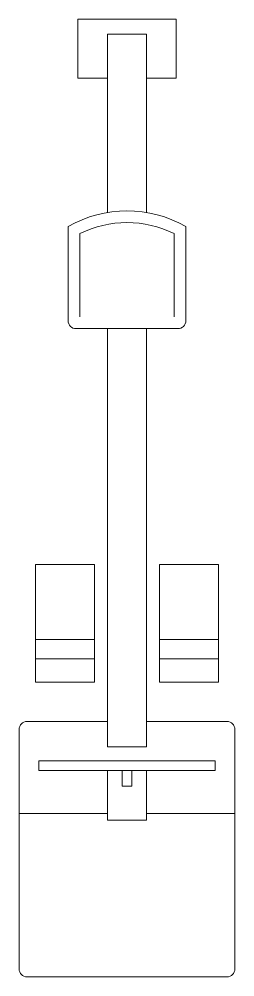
# Model space of a CAD drawing. Header units: millimetres. Extents: x 29224 to 62779, y 35576 to 54938.
# Drawn here: x 61931 to 62481, y 35658 to 38096 of the extents above; entities that cross this region are included whole.
import ezdxf

# ---------------------------------------------------------------- set-up
doc = ezdxf.new("R2010")
doc.units = ezdxf.units.MM

# ---------------------------------------------------------------- blocks, each defined once
blk = doc.blocks.new('A$C0D0D2AB0')
at = {"lineweight": 18}
for p, q in [((0.155, 1.68), (0.155, 1.8919)), ((0.395, 1.8919), (0.395, 1.68)), ((0.0421, 0.8591), (0.1921, 0.8591)), ((0.5079, 0.8591), (0.3579, 0.8591)), ((0.0421, 0.8092), (0.1921, 0.8092)), ((0.5079, 0.8092), (0.3579, 0.8092)), ((0, 0.4162), (0.225, 0.4162)), ((0.325, 0.4162), (0.55, 0.4162))]:
    blk.add_line(p, q, dxfattribs=at)
for points in [[(0.225, 2.2878), (0.15, 2.2878), (0.15, 2.4378), (0.4, 2.4378), (0.4, 2.2878), (0.325, 2.2878)], [(0.225, 1.9458), (0.225, 2.4), (0.325, 2.4), (0.325, 1.9458)], [(0.325, 1.65), (0.325, 0.5853), (0.225, 0.5853), (0.225, 1.65)]]:
    blk.add_lwpolyline(points, dxfattribs=at)
at = {"lineweight": 18, "flags": 128}
for points in [[(0.425, 1.9098), (0.425, 1.67, -0.414214), (0.405, 1.65), (0.145, 1.65, -0.414214), (0.125, 1.67), (0.125, 1.9098)], [(0.325, 0.65), (0.53, 0.65, -0.414214), (0.55, 0.63), (0.55, 0.02, -0.414214), (0.53, 0), (0.02, 0, -0.414214), (0, 0.02), (0, 0.63, -0.414214), (0.02, 0.65), (0.225, 0.65)]]:
    blk.add_lwpolyline(points, format="xyb", dxfattribs=at)
at = {"lineweight": 18}
for points in [[(0.1921, 0.75), (0.1921, 1.05), (0.0421, 1.05), (0.0421, 0.75)], [(0.3579, 0.75), (0.3579, 1.05), (0.5079, 1.05), (0.5079, 0.75)], [(0.05, 0.525), (0.05, 0.55), (0.5, 0.55), (0.5, 0.525)], [(0.225, 0.3985), (0.225, 0.525), (0.325, 0.525), (0.325, 0.3985)], [(0.2627, 0.4857), (0.2627, 0.525), (0.2873, 0.525), (0.2873, 0.4857)]]:
    blk.add_lwpolyline(points, close=True, dxfattribs=at)
for radius, start, end in [(0.3, 60, 120), (0.27, 63.6122, 116.3878)]:
    blk.add_arc((0.275, 1.65), radius, start, end, dxfattribs=at)
blk = doc.blocks.new('A$C3E395AF3')
at = {"xscale": 1000, "yscale": 1000, "zscale": 1000}
blk.add_blockref('A$C0D0D2AB0', (0, 0), dxfattribs=at)

msp = doc.modelspace()

# ---------------------------------------------------------------- block references
msp.add_blockref('A$C3E395AF3', (61930.9, 35657.7))

doc.saveas('drawing.dxf')
